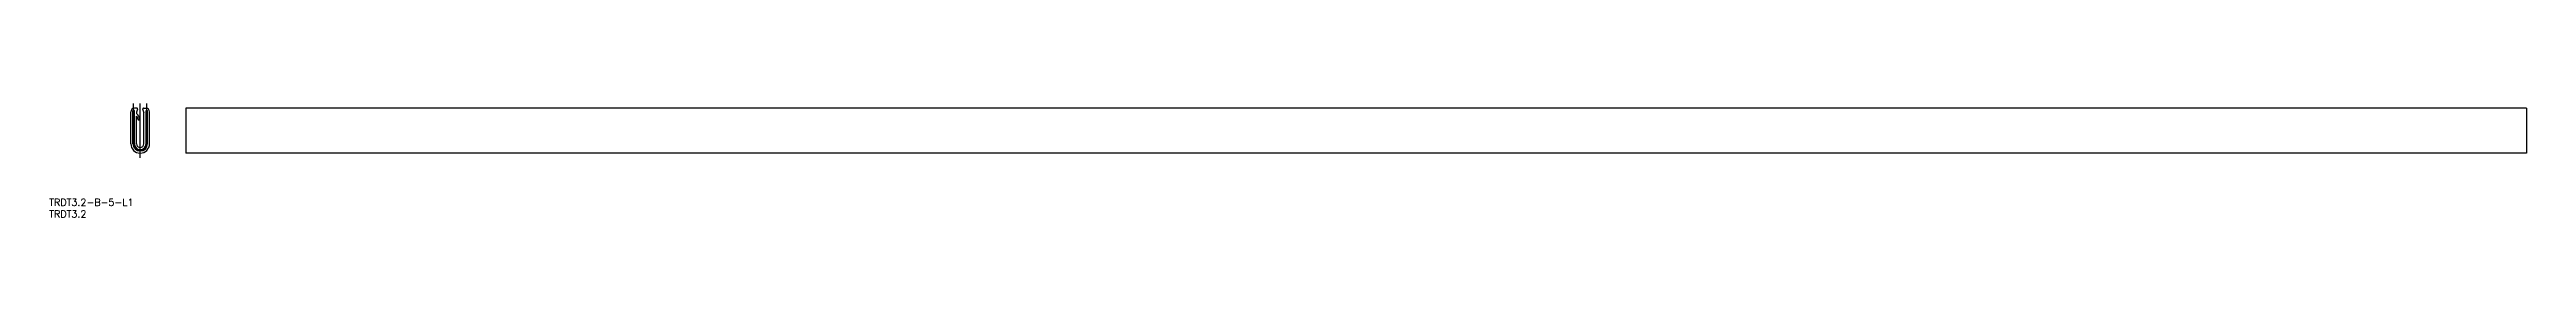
# Model space of a CAD drawing. Extents: x -39 to 1020, y -32 to 17.
import ezdxf

# ---------------------------------------------------------------- set-up
doc = ezdxf.new("R2010")
doc.units = 0
doc.linetypes.add('CENTER', pattern=[50.8, 31.75, -6.35, 6.35, -6.35])
doc.layers.get('0').update_dxf_attribs({"linetype": 'CONTINUOUS'})
doc.layers.add('CENTER', color=1, linetype='CENTER')
doc.styles.get("Standard").update_dxf_attribs({"font": 'txt.shx', "height": 3, "bigfont": 'bigfont.shx'})

# ---------------------------------------------------------------- blocks, each defined once
blk = doc.blocks.new('*U5')
at = {"color": 7, "linetype": 'CONTINUOUS'}
blk.add_text('TRDT3.2-B-5-L1', height=3, dxfattribs=at).set_placement((-38.9, -26.6))
blk = doc.blocks.new('*U6')
at = {"color": 7, "linetype": 'CONTINUOUS'}
blk.add_text('TRDT3.2', height=3, dxfattribs=at).set_placement((-38.9, -31.6))

msp = doc.modelspace()

# ---------------------------------------------------------------- linework, layer by layer
at = {"color": 7, "linetype": 'CONTINUOUS'}
for p, q in [((-4, 0), (-4, 13.7)), ((-3.1, 0), (-3.1, 14.2)), ((-2.5, 14.2), (-3.1, 14.2)), ((-1.3, 15.2), (-2.5, 15.2)), ((-2.5, 0), (-2.5, 14.2)), ((-1.6, 0), (-1.6, 11.8)), ((1.3, 15.2), (2.5, 15.2)), ((1.6, 0), (1.6, 13.2)), ((2.5, 0), (2.5, 14.2)), ((2.5, 14.2), (3.1, 14.2)), ((3.1, 0), (3.1, 14.2)), ((4, 0), (4, 13.7)), ((1019.5, 15.2), (19.5, 15.2)), ((19.5, 15.2), (19.5, -4)), ((1019.5, 15.2), (1019.5, -4)), ((1019.5, -4), (19.5, -4))]:
    msp.add_line(p, q, dxfattribs=at)
for centre, radius, start, end in [((-2.5, 13.7), 1.5, 90, 180), ((6.8, 11.6), 8.58, 158.1048, 169.5705), ((-1.1, 13.2), 0.5, 180, 220.7151), ((-1.6, 11.8), 0.05, 35.6652, 180), ((-3, 10.7), 2.65, 355.686, 54.2961), ((-2.6, 10.5), 1.64, 359.8526, 48.6873), ((-1.4, 15), 0.25, 335.2971, 85.468), ((1.4, 15), 0.25, 94.532, 204.7029), ((-6.8, 11.6), 8.58, 10.4295, 21.8952), ((2.5, 13.7), 1.5, 0, 90), ((0, 0), 4, 180, 0), ((0, 0), 3.1, 180, 0), ((0, 0), 2.5, 180, 0), ((0, 0), 1.6, 180, 0), ((-0.7, 10.5), 0.285, 179.8526, 355.686)]:
    msp.add_arc(centre, radius, start, end, dxfattribs=at)
at = {"layer": 'CENTER', "color": 1, "linetype": 'CENTER'}
for p, q in [((-2.8, 0), (-2.8, 17.2)), ((0, -6), (0, 17.2)), ((2.8, 0), (2.8, 17.2))]:
    msp.add_line(p, q, dxfattribs=at)
msp.add_arc((0, 0), 2.8, 180, 0, dxfattribs=at)

# ---------------------------------------------------------------- block references
at = {"color": 7, "linetype": 'CONTINUOUS'}
for name in ['*U5', '*U6']:
    msp.add_blockref(name, (0, 0), dxfattribs=at)

doc.saveas('drawing.dxf')
